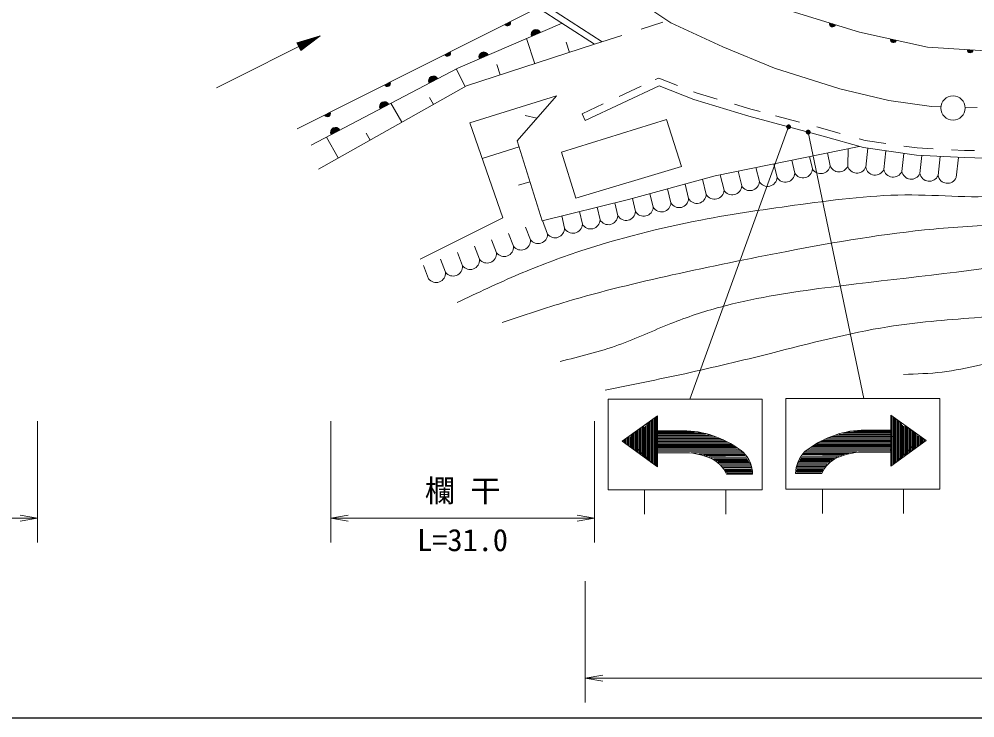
# Model space of a CAD drawing. Units: millimetres, scale not verified. Extents: x 40000 to 680000, y 20000 to 380000.
# Drawn here: x 383770 to 462528, y 205000 to 262568 of the extents above; entities that cross this region are included whole.
import ezdxf
from ezdxf.enums import TextEntityAlignment as Align

# ---------------------------------------------------------------- set-up
doc = ezdxf.new("R2010")
doc.units = ezdxf.units.MM
doc.header["$LTSCALE"] = 1000
doc.linetypes.add('CHAIN', pattern=[18.5, 12, -1.5, 3.5, -1.5])
for name, color, linetype, lineweight in [('M-BGD', 7, 'Continuous', 13), ('M-BMK', 2, 'CHAIN', 13), ('M-BMK-SRVR', 3, 'Continuous', 13), ('M-STR-STR1', 1, 'Continuous', 13), ('M-STR-STR3', 7, 'Continuous', 13), ('M-STR-STRC', 7, 'Continuous', 13), ('M-TTL', 7, 'Continuous', 13), ('M-TTL-BAND', 7, 'Continuous', 25)]:
    doc.layers.add(name, color=color, linetype=linetype, lineweight=lineweight)
doc.styles.add('ＭＳ ゴシック', font='')
doc.styles.get('ＭＳ ゴシック').set_extended_font_data('MS Gothic')

# ---------------------------------------------------------------- blocks, each defined once
blk = doc.blocks.new('filled_dot')
at = {"color": 0, "linetype": 'Continuous', "lineweight": -2, "const_width": 1.25}
blk.add_lwpolyline([(-0.625, 0, 1), (0.625, 0, 1)], format="xyb", close=True, dxfattribs=at)
blk = doc.blocks.new('open_arrow')
at = {"color": 0, "linetype": 'Continuous', "lineweight": -2}
blk.add_lwpolyline([(7.5, 1.25), (0, 0), (7.5, -1.25)], dxfattribs=at)

msp = doc.modelspace()

# ---------------------------------------------------------------- linework, layer by layer
at = {"layer": 'M-BGD'}
for p, q in [((426702, 263991), (431807, 260693)), ((444162, 264232), (453007, 261501)), ((426500, 263508), (406691, 253521)), ((419916, 258536), (428506, 262230)), ((453007, 261501), (458625, 260260)), ((425590, 260976), (426262, 258898)), ((420644, 257080), (431193, 260494)), ((428841, 260674), (429117, 259822)), ((458625, 260260), (465669, 259825)), ((407823, 252186), (419916, 258536)), ((419792, 258471), (420528, 257015)), ((423132, 258827), (423408, 257975)), ((436192, 257582), (436481, 257717)), ((436481, 257717), (438022, 257109)), ((408430, 250205), (420644, 257080)), ((430409, 254213), (436502, 257064)), ((433210, 256186), (435019, 257033)), ((436502, 257064), (439368, 255933)), ((417589, 256120), (417914, 255543)), ((420915, 254010), (428063, 256241)), ((428063, 256241), (424808, 252553)), ((439337, 256590), (439564, 256500)), ((439564, 256500), (441291, 255987)), ((414413, 255647), (415300, 254072)), ((430154, 254756), (431907, 255576)), ((439368, 255933), (443902, 254585)), ((442709, 255565), (444066, 255162)), ((425458, 254640), (426440, 254401)), ((430154, 254756), (430409, 254213)), ((443902, 254585), (450030, 252921)), ((444066, 255162), (444845, 254951)), ((446091, 254612), (448085, 254071)), ((423624, 246201), (420915, 254010)), ((428461, 251604), (437121, 254292)), ((437121, 254292), (438357, 250415)), ((449493, 253689), (450190, 253499)), ((409099, 252856), (410071, 251129)), ((412361, 253177), (412685, 252600)), ((450030, 252921), (453351, 251978)), ((450190, 253499), (451427, 253148)), ((421926, 251095), (424967, 252039)), ((424808, 252553), (426857, 245951)), ((441131, 249662), (452988, 252081)), ((452986, 252705), (453476, 252566)), ((453476, 252566), (455183, 252325)), ((456676, 252113), (457775, 251958)), ((429654, 247808), (428461, 251604)), ((449146, 250231), (448902, 251247)), ((450595, 250491), (450373, 251547)), ((452052, 250464), (452092, 251898)), ((453351, 251978), (457717, 251360)), ((453528, 250361), (453705, 251928)), ((455019, 250192), (455191, 251717)), ((456509, 250024), (456677, 251507)), ((457717, 251360), (461644, 251155)), ((457775, 251958), (459096, 251889)), ((458000, 249856), (458167, 251337)), ((459490, 249688), (459668, 251258)), ((460599, 251811), (461669, 251755)), ((461669, 251755), (462486, 251731)), ((446229, 249530), (445961, 250647)), ((447688, 249881), (447431, 250947)), ((460981, 249520), (461168, 251180)), ((461644, 251155), (465782, 251034)), ((438357, 250415), (429654, 247808)), ((441854, 248478), (441549, 249747)), ((443313, 248829), (443020, 250047)), ((444771, 249179), (444490, 250347)), ((424919, 248883), (425857, 249174)), ((433983, 247704), (441131, 249662)), ((438937, 247777), (438648, 248981)), ((440396, 248128), (440095, 249378)), ((436020, 247076), (435753, 248189)), ((437479, 247426), (437200, 248585)), ((426857, 245951), (433983, 247704)), ((433103, 246375), (432851, 247425)), ((434562, 246725), (434305, 247792)), ((430186, 245673), (429938, 246709)), ((431645, 246024), (431394, 247067)), ((416820, 242791), (423624, 246201)), ((427311, 244849), (426911, 245964)), ((428708, 245359), (428481, 246350)), ((425907, 244388), (425507, 245434)), ((423105, 243317), (422698, 244382)), ((424506, 243852), (424103, 244908)), ((421704, 242781), (421293, 243856)), ((418902, 241709), (418483, 242804)), ((420303, 242245), (419888, 243330)), ((417501, 241174), (417079, 242278))]:
    msp.add_line(p, q, dxfattribs=at)
for centre, radius, start, end in [((424024, 262260), 250, 206.75572, 26.75572), ((424024, 262260), 200, 206.75572, 26.75572), ((424024, 262260), 150, 206.75572, 26.75572), ((424024, 262260), 100, 206.75572, 26.75572), ((424024, 262260), 50, 206.75572, 26.75572), ((426358, 261307), 400, 23.27021, 203.27021), ((426358, 261307), 400, 23.27021, 203.27021), ((426358, 261307), 350, 23.27021, 203.27021), ((426358, 261307), 300, 23.27021, 203.27021), ((426358, 261307), 250, 23.27021, 203.27021), ((426358, 261307), 200, 23.27021, 203.27021), ((450796, 262184), 250, 162.84078, 342.84078), ((450796, 262184), 200, 162.84078, 342.84078), ((450796, 262184), 150, 162.84078, 342.84078), ((450796, 262184), 100, 162.84078, 342.84078), ((450796, 262184), 50, 162.84078, 342.84078), ((426358, 261307), 150, 23.27021, 203.27021), ((426358, 261307), 100, 23.27021, 203.27021), ((426358, 261307), 50, 23.27021, 203.27021), ((455816, 260880), 250, 167.53824, 347.53824), ((455816, 260880), 200, 167.53824, 347.53824), ((455816, 260880), 150, 167.53824, 347.53824), ((455816, 260880), 100, 167.53824, 347.53824), ((455816, 260880), 50, 167.53824, 347.53824), ((462147, 260042), 250, 176.47081, 356.47081), ((462147, 260042), 200, 176.47081, 356.47081), ((462147, 260042), 150, 176.47081, 356.47081), ((462147, 260042), 100, 176.47081, 356.47081), ((462147, 260042), 50, 176.47081, 356.47081), ((419071, 259763), 250, 206.75572, 26.75572), ((419071, 259763), 200, 206.75572, 26.75572), ((419071, 259763), 150, 206.75572, 26.75572), ((419071, 259763), 100, 206.75572, 26.75572), ((419071, 259763), 50, 206.75572, 26.75572), ((422064, 259460), 400, 23.27021, 203.27021), ((422064, 259460), 400, 23.27021, 203.27021), ((422064, 259460), 350, 23.27021, 203.27021), ((422064, 259460), 300, 23.27021, 203.27021), ((422064, 259460), 250, 23.27021, 203.27021), ((422064, 259460), 200, 23.27021, 203.27021), ((422064, 259460), 150, 23.27021, 203.27021), ((422064, 259460), 100, 23.27021, 203.27021), ((422064, 259460), 50, 23.27021, 203.27021), ((417901, 257478), 400, 27.70323, 207.70323), ((417901, 257478), 400, 27.70323, 207.70323), ((417901, 257478), 350, 27.70323, 207.70323), ((417901, 257478), 300, 27.70323, 207.70323), ((417901, 257478), 250, 27.70323, 207.70323), ((417901, 257478), 200, 27.70323, 207.70323), ((417901, 257478), 150, 27.70323, 207.70323), ((417901, 257478), 100, 27.70323, 207.70323), ((414119, 257266), 250, 206.75572, 26.75572), ((414119, 257266), 200, 206.75572, 26.75572), ((414119, 257266), 150, 206.75572, 26.75572), ((414119, 257266), 100, 206.75572, 26.75572), ((414119, 257266), 50, 206.75572, 26.75572), ((417901, 257478), 50, 27.70323, 207.70323), ((413870, 255361), 400, 27.70323, 207.70323), ((413870, 255361), 400, 27.70323, 207.70323), ((413870, 255361), 350, 27.70323, 207.70323), ((413870, 255361), 300, 27.70323, 207.70323), ((413870, 255361), 250, 27.70323, 207.70323), ((413870, 255361), 200, 27.70323, 207.70323), ((413870, 255361), 150, 27.70323, 207.70323), ((413870, 255361), 100, 27.70323, 207.70323), ((413870, 255361), 50, 27.70323, 207.70323), ((409167, 254770), 250, 206.75572, 26.75572), ((409167, 254770), 200, 206.75572, 26.75572), ((409167, 254770), 150, 206.75572, 26.75572), ((409167, 254770), 100, 206.75572, 26.75572), ((409167, 254770), 50, 206.75572, 26.75572), ((409839, 253245), 400, 27.70323, 207.70323), ((409839, 253245), 400, 27.70323, 207.70323), ((409839, 253245), 350, 27.70323, 207.70323), ((409839, 253245), 300, 27.70323, 207.70323), ((409839, 253245), 250, 27.70323, 207.70323), ((409839, 253245), 200, 27.70323, 207.70323), ((409839, 253245), 150, 27.70323, 207.70323), ((409839, 253245), 100, 27.70323, 207.70323), ((409839, 253245), 50, 27.70323, 207.70323), ((449824, 250619), 781, 209.77677, 350.57988), ((451329, 250760), 781, 200.10452, 337.74152), ((452807, 250662), 781, 194.70378, 337.30175), ((446908, 249918), 781, 209.77677, 357.25636), ((448366, 250269), 781, 209.77677, 357.25636), ((454298, 250494), 781, 189.82216, 337.30175), ((455789, 250326), 781, 189.82216, 337.30175), ((457279, 250158), 781, 189.82216, 337.30175), ((458770, 249989), 781, 189.82216, 337.30175), ((460260, 249821), 781, 189.82216, 337.30175), ((443991, 249217), 781, 209.77677, 357.25636), ((445449, 249567), 781, 209.77677, 357.25636), ((439615, 248165), 781, 209.77677, 357.25636), ((441074, 248516), 781, 209.77677, 357.25636), ((442532, 248866), 781, 209.77677, 357.25636), ((436698, 247464), 781, 209.77677, 357.25636), ((438157, 247814), 781, 209.77677, 357.25636), ((433781, 246763), 781, 209.77677, 357.25636), ((435240, 247113), 781, 209.77677, 357.25636), ((430865, 246061), 781, 209.77677, 357.25636), ((432323, 246412), 781, 209.77677, 357.25636), ((427928, 245328), 781, 217.85321, 2.30179), ((429406, 245711), 781, 206.73664, 357.25636), ((425129, 244324), 781, 217.18471, 4.6643), ((426530, 244860), 781, 217.18471, 359.14949), ((423728, 243789), 781, 217.18471, 4.6643), ((420925, 242717), 781, 217.18471, 4.6643), ((422326, 243253), 781, 217.18471, 4.6643), ((419524, 242182), 781, 217.18471, 4.6643), ((418123, 241646), 781, 217.18471, 4.6643)]:
    msp.add_arc(centre, radius, start, end, dxfattribs=at)
for points, knots in [([(419855, 239208), (421545, 240015), (423235, 240823), (424959, 241553), (426603, 242250), (428276, 242876), (429972, 243439), (433234, 244521), (436576, 245367), (439951, 246014), (442679, 246537), (445429, 246929), (448183, 247302), (451218, 247713), (454258, 248100), (457334, 248083), (460246, 248068), (463190, 247690), (466026, 248221), (466653, 248339), (467274, 248500), (467896, 248662)], [0, 0, 0, 0, 1, 1, 1, 2, 2, 2, 3, 3, 3, 4, 4, 4, 5, 5, 5, 6, 6, 6, 7, 7, 7, 7]), ([(423561, 237564), (425341, 238163), (427121, 238763), (428920, 239299), (431778, 240152), (434683, 240847), (437596, 241494), (440733, 242190), (443879, 242831), (447038, 243433), (451046, 244198), (455074, 244902), (459133, 245270), (461255, 245463), (463385, 245563), (465512, 245730), (468183, 245939), (470850, 246252), (473525, 246240), (475038, 246233), (476555, 246123), (478067, 246138), (479359, 246151), (480647, 246255), (481945, 246291), (483655, 246338), (485382, 246266), (487051, 246578), (487696, 246698), (488333, 246876), (488970, 247054)], [0, 0, 0, 0, 1, 1, 1, 2, 2, 2, 3, 3, 3, 4, 4, 4, 5, 5, 5, 6, 6, 6, 7, 7, 7, 8, 8, 8, 9, 9, 9, 10, 10, 10, 10]), ([(428340, 234363), (429969, 234763), (431598, 235164), (433169, 235728), (434621, 236250), (436023, 236912), (437461, 237484), (438800, 238017), (440169, 238473), (441558, 238850), (444207, 239568), (446929, 239996), (449654, 240362), (455154, 241099), (460670, 241581), (466140, 242459), (468236, 242795), (470325, 243190), (472432, 243435), (474404, 243664), (476392, 243762), (478382, 243776), (481966, 243802), (485558, 243557), (489112, 243922), (489857, 243999), (490600, 244102), (491344, 244205)], [0, 0, 0, 0, 1, 1, 1, 2, 2, 2, 3, 3, 3, 4, 4, 4, 5, 5, 5, 6, 6, 6, 7, 7, 7, 8, 8, 8, 9, 9, 9, 9]), ([(432051, 232008), (434242, 232445), (436432, 232881), (438613, 233358), (440980, 233875), (443335, 234440), (445687, 235033), (448898, 235843), (452103, 236707), (455367, 237220), (457721, 237591), (460105, 237779), (462487, 237965), (468595, 238441), (474692, 238896), (480776, 239547), (483102, 239796), (485427, 240074), (487756, 240292), (489492, 240454), (491230, 240583), (492969, 240711), (495096, 240866), (497224, 241020), (499344, 241223), (501906, 241468), (504455, 241785), (507023, 242107), (509238, 242384), (511467, 242665), (513678, 242526), (514905, 242448), (516126, 242242), (517354, 242107), (518653, 241964), (519959, 241902), (521263, 241921), (523616, 241954), (525962, 242251), (528290, 242619), (530107, 242906), (531913, 243236), (533735, 243456), (535309, 243647), (536895, 243755), (538482, 243782), (540816, 243822), (543154, 243687), (545463, 243317), (546968, 243075), (548461, 242734), (549977, 242665), (550750, 242630), (551529, 242666), (552304, 242712), (553837, 242803), (555351, 242934), (556911, 242898), (557746, 242879), (558595, 242812), (559377, 243038), (559820, 243165), (560242, 243387), (560680, 243549), (561442, 243831), (562254, 243932), (563066, 244032)], [0, 0, 0, 0, 1, 1, 1, 2, 2, 2, 3, 3, 3, 4, 4, 4, 5, 5, 5, 6, 6, 6, 7, 7, 7, 8, 8, 8, 9, 9, 9, 10, 10, 10, 11, 11, 11, 12, 12, 12, 13, 13, 13, 14, 14, 14, 15, 15, 15, 16, 16, 16, 17, 17, 17, 18, 18, 18, 19, 19, 19, 20, 20, 20, 21, 21, 21, 22, 22, 22, 22]), ([(563289, 242399), (561621, 242044), (559953, 241688), (558269, 241456), (555693, 241100), (553079, 241031), (550473, 240923), (548151, 240827), (545836, 240700), (543519, 240586), (539307, 240380), (535089, 240217), (530872, 240054), (526227, 239874), (521582, 239694), (516936, 239521), (512999, 239374), (509060, 239233), (505131, 238960), (500303, 238625), (495489, 238091), (490661, 237782), (487047, 237551), (483425, 237446), (479809, 237165), (478684, 237078), (477559, 236974), (476444, 236801), (475269, 236618), (474107, 236360), (472939, 236128), (470605, 235664), (468254, 235308), (465929, 234782), (463903, 234324), (461897, 233737), (459844, 233492), (458787, 233366), (457717, 233331), (456647, 233296)], [0, 0, 0, 0, 1, 1, 1, 2, 2, 2, 3, 3, 3, 4, 4, 4, 5, 5, 5, 6, 6, 6, 7, 7, 7, 8, 8, 8, 9, 9, 9, 10, 10, 10, 11, 11, 11, 12, 12, 12, 13, 13, 13, 13])]:
    msp.add_open_spline(points, degree=3, knots=knots, dxfattribs=at)
at = {"layer": 'M-BMK'}
for p, q in [((433513, 264924), (437486, 262276)), ((437486, 262276), (441752, 260290)), ((441752, 260290), (446019, 258524)), ((446019, 258524), (451389, 256832)), ((451389, 256832), (455435, 255876)), ((455435, 255876), (458966, 255361)), ((458966, 255361), (459730, 255346)), ((461723, 255307), (462718, 255287))]:
    msp.add_line(p, q, dxfattribs=at)
at = {"layer": 'M-BMK-SRVR'}
msp.add_circle((460725, 255244), 1000, dxfattribs=at)
at = {"layer": 'M-STR-STR1'}
for p, q in [((426405, 263587), (431193, 260494)), ((435031, 261736), (436809, 262312)), ((431193, 260494), (433441, 261222))]:
    msp.add_line(p, q, dxfattribs=at)
at = {"layer": 'M-STR-STR3'}
for p, q in [((385296, 229448), (385296, 219448)), ((409446, 229448), (409446, 219448)), ((431193, 229448), (431193, 219448)), ((385296, 221448), (282089, 221448)), ((409446, 221448), (431193, 221448)), ((430409, 216270), (430409, 206270)), ((430409, 208270), (560433, 208270))]:
    msp.add_line(p, q, dxfattribs=at)
at = {"layer": 'M-STR-STRC'}
for p, q in [((447175, 253696), (439052, 231247)), ((448793, 253257), (453376, 231302)), ((432312, 231247), (445002, 231247)), ((432312, 223777), (432312, 231247)), ((445002, 231247), (445002, 223777)), ((459650, 231302), (446960, 231302)), ((446960, 231302), (446960, 223832)), ((459650, 223832), (459650, 231302)), ((436362, 229884), (433451, 227797)), ((435575, 226250), (435575, 229251)), ((435665, 226185), (435665, 229341)), ((435755, 226119), (435755, 229431)), ((435845, 226054), (435845, 229521)), ((435935, 225988), (435935, 229578)), ((436025, 225923), (436025, 229643)), ((436115, 225857), (436115, 229707)), ((436205, 225791), (436205, 229772)), ((436295, 225726), (436295, 229836)), ((436362, 225677), (436362, 229884)), ((455600, 229940), (458511, 227852)), ((455600, 225732), (455600, 229940)), ((455667, 225781), (455667, 229891)), ((455757, 225847), (455757, 229827)), ((455847, 225912), (455847, 229762)), ((455937, 225978), (455937, 229698)), ((456027, 226043), (456027, 229633)), ((456117, 226109), (456117, 229576)), ((456207, 226174), (456207, 229486)), ((456297, 226240), (456297, 229396)), ((456387, 226305), (456387, 229306)), ((456477, 226371), (456477, 229216)), ((434406, 227101), (434406, 228482)), ((434496, 227036), (434496, 228547)), ((434586, 226970), (434586, 228611)), ((434676, 226905), (434676, 228676)), ((434766, 226839), (434766, 228740)), ((434856, 226774), (434856, 228805)), ((434946, 226708), (434946, 228869)), ((435036, 226642), (435036, 228934)), ((435125, 226578), (435125, 228997)), ((435215, 226513), (435215, 229062)), ((435305, 226590), (435305, 228981)), ((435395, 226500), (435395, 229071)), ((435485, 226316), (435485, 229161)), ((436353, 228570), (439405, 228570)), ((436353, 228480), (440045, 228480)), ((436353, 228405), (440318, 228390)), ((436357, 228656), (438793, 228656)), ((455609, 228460), (451644, 228445)), ((455609, 228535), (451917, 228535)), ((455609, 228625), (452557, 228625)), ((455605, 228711), (453169, 228711)), ((456567, 226555), (456567, 229126)), ((456657, 226645), (456657, 229036)), ((456747, 226568), (456747, 229117)), ((456837, 226633), (456837, 229052)), ((456926, 226698), (456926, 228989)), ((457016, 226763), (457016, 228925)), ((457106, 226829), (457106, 228860)), ((457196, 226894), (457196, 228796)), ((457286, 226960), (457286, 228731)), ((457376, 227025), (457376, 228666)), ((457466, 227091), (457466, 228602)), ((457556, 227156), (457556, 228537)), ((457646, 227280), (457646, 228445)), ((436362, 225677), (433451, 227797)), ((433596, 227713), (433596, 227881)), ((433686, 227661), (433686, 227933)), ((433776, 227609), (433776, 227985)), ((433866, 227557), (433866, 228037)), ((433866, 227557), (433866, 228037)), ((433956, 227505), (433956, 228089)), ((434046, 227401), (434046, 228141)), ((434136, 227324), (434136, 228193)), ((434226, 227274), (434226, 228296)), ((434316, 227225), (434316, 228390)), ((436249, 228121), (441262, 228119)), ((436293, 228300), (440619, 228316)), ((436323, 227627), (442316, 227601)), ((436338, 228016), (441523, 228016)), ((436338, 228016), (441523, 228016)), ((436353, 228226), (440949, 228226)), ((436368, 227806), (441969, 227791)), ((436398, 227911), (441804, 227904)), ((436398, 227702), (442140, 227702)), ((455639, 227682), (449646, 227656)), ((455564, 227757), (449822, 227757)), ((455594, 227862), (449993, 227846)), ((455564, 227966), (450158, 227960)), ((455624, 228071), (450439, 228071)), ((455624, 228071), (450439, 228071)), ((455714, 228176), (450700, 228174)), ((455609, 228281), (451013, 228281)), ((455669, 228356), (451343, 228371)), ((455600, 225732), (458511, 227852)), ((457736, 227329), (457736, 228351)), ((457826, 227379), (457826, 228248)), ((457916, 227456), (457916, 228196)), ((458006, 227561), (458006, 228144)), ((458096, 227613), (458096, 228092)), ((458096, 227613), (458096, 228092)), ((458186, 227665), (458186, 228040)), ((458276, 227716), (458276, 227988)), ((458366, 227768), (458366, 227936)), ((435831, 226064), (434586, 227308)), ((435831, 226064), (434586, 227308)), ((436323, 227522), (442466, 227511)), ((436353, 226938), (443310, 226925)), ((436362, 226837), (438763, 226841)), ((436368, 227193), (442895, 227178)), ((436398, 227357), (442745, 227357)), ((436398, 227268), (442880, 227268)), ((436413, 227447), (442583, 227439)), ((436413, 227088), (443075, 227118)), ((436413, 226998), (443181, 227032)), ((439153, 226826), (443460, 226833)), ((452809, 226881), (448502, 226889)), ((455609, 226993), (448652, 226980)), ((455549, 227053), (448781, 227088)), ((455549, 227143), (448888, 227173)), ((455594, 227248), (449067, 227233)), ((455564, 227323), (449082, 227323)), ((455564, 227412), (449217, 227412)), ((455549, 227502), (449379, 227494)), ((455639, 227577), (449496, 227566)), ((455600, 226892), (453199, 226896)), ((456131, 226119), (457376, 227363)), ((456131, 226119), (457376, 227363)), ((439811, 226729), (443565, 226718)), ((440185, 226654), (443628, 226654)), ((440395, 226564), (443584, 226609)), ((440635, 226489), (443673, 226519)), ((440810, 226436), (443823, 226405)), ((440934, 226384), (443794, 226414)), ((441009, 226310), (443748, 226339)), ((441009, 226265), (443853, 226265)), ((441218, 226175), (443868, 226190)), ((441326, 226040), (443976, 226024)), ((441372, 226106), (443928, 226100)), ((450637, 226096), (447986, 226080)), ((450590, 226161), (448034, 226155)), ((450744, 226230), (448094, 226245)), ((450953, 226320), (448109, 226320)), ((451152, 226491), (448139, 226460)), ((451028, 226439), (448168, 226469)), ((450953, 226365), (448214, 226395)), ((451328, 226544), (448289, 226574)), ((451777, 226709), (448334, 226709)), ((451567, 226619), (448379, 226664)), ((452151, 226784), (448398, 226774)), ((441514, 225949), (444018, 225935)), ((441624, 225854), (444085, 225845)), ((441672, 225756), (444050, 225742)), ((441714, 225651), (444107, 225651)), ((441824, 225503), (444173, 225471)), ((441847, 225591), (444138, 225562)), ((441937, 225426), (444093, 225411)), ((441945, 225307), (444167, 225292)), ((441952, 225351), (444182, 225381)), ((450010, 225407), (447780, 225437)), ((450138, 225558), (447790, 225526)), ((450017, 225362), (447795, 225347)), ((449969, 225271), (447795, 225287)), ((450115, 225646), (447824, 225617)), ((450248, 225706), (447855, 225706)), ((450025, 225481), (447870, 225466)), ((450339, 225909), (447877, 225900)), ((450290, 225811), (447912, 225797)), ((450448, 226004), (447944, 225990)), ((441993, 225216), (444167, 225232)), ((442054, 225085), (442287, 225085)), ((442102, 225157), (444137, 225142)), ((444212, 225085), (442209, 225085)), ((447750, 225140), (449753, 225140)), ((449861, 225212), (447825, 225197)), ((449908, 225140), (449675, 225140)), ((441968, 223777), (432312, 223777)), ((435312, 223777), (435312, 221777)), ((441853, 223777), (442469, 223777)), ((442002, 223777), (442002, 221777)), ((445002, 223777), (442282, 223777)), ((446960, 223832), (449680, 223832)), ((450109, 223832), (449493, 223832)), ((449960, 223832), (449960, 221832)), ((449995, 223832), (459650, 223832)), ((456650, 223832), (456650, 221832))]:
    msp.add_line(p, q, dxfattribs=at)
for centre, radius, start, end in [((438407, 220702), 7964, 50.86138, 87.22148), ((453555, 220757), 7964, 92.77852, 129.13862), ((438629, 221683), 5159, 65.67449, 88.51057), ((441706, 225063), 2506, 0.51322, 46.4217), ((450256, 225118), 2506, 133.5783, 179.48678), ((453333, 221738), 5159, 91.48943, 114.32551), ((439765, 224094), 2495, 23.40864, 66.62803), ((452198, 224149), 2495, 113.37197, 156.59136)]:
    msp.add_arc(centre, radius, start, end, dxfattribs=at)
at = {"layer": 'M-TTL'}
for p, q in [((400045, 256908), (408585, 261178)), ((408585, 261178), (406668, 260608)), ((408585, 261178), (406979, 259987)), ((406979, 260700), (407239, 260180)), ((407028, 260715), (407280, 260210)), ((407077, 260729), (407321, 260240)), ((407125, 260744), (407362, 260271)), ((407174, 260758), (407403, 260301)), ((407223, 260773), (407443, 260331)), ((407271, 260787), (407484, 260361)), ((407320, 260802), (407525, 260392)), ((407369, 260816), (407566, 260422)), ((407417, 260831), (407606, 260452)), ((407466, 260845), (407647, 260482)), ((407515, 260860), (407688, 260513)), ((407563, 260874), (407729, 260543)), ((407612, 260888), (407770, 260573)), ((407660, 260903), (407810, 260603)), ((407709, 260917), (407851, 260634)), ((407758, 260932), (407892, 260664)), ((407806, 260946), (407933, 260694)), ((407855, 260961), (407973, 260724)), ((407904, 260975), (408014, 260755)), ((407952, 260990), (408055, 260785)), ((408001, 261004), (408096, 260815)), ((408050, 261019), (408137, 260845)), ((408098, 261033), (408177, 260876)), ((408147, 261048), (408218, 260906)), ((408196, 261062), (408259, 260936)), ((408244, 261077), (408300, 260966)), ((408293, 261091), (408340, 260997)), ((408342, 261106), (408381, 261027)), ((408390, 261120), (408422, 261057)), ((408439, 261135), (408463, 261087)), ((408488, 261149), (408504, 261118)), ((408536, 261164), (408544, 261148)), ((406668, 260608), (406979, 259987)), ((406687, 260613), (406995, 259998)), ((406736, 260628), (407036, 260029)), ((406785, 260642), (407076, 260059)), ((406833, 260657), (407117, 260089)), ((406882, 260671), (407158, 260119)), ((406931, 260686), (407199, 260150))]:
    msp.add_line(p, q, dxfattribs=at)
at = {"layer": 'M-TTL-BAND'}
msp.add_line((40000, 205000), (579000, 205000), dxfattribs=at)

# ---------------------------------------------------------------- block references
at = {"layer": 'M-STR-STR3', "xscale": 193, "yscale": 193, "rotation": 180}
for p in [(385296, 221448), (431193, 221448)]:
    msp.add_blockref('open_arrow', p, dxfattribs=at)
at = {"layer": 'M-STR-STR3', "xscale": 193, "yscale": 193}
for p in [(409446, 221448), (430409, 208270)]:
    msp.add_blockref('open_arrow', p, dxfattribs=at)
at = {"layer": 'M-STR-STRC', "xscale": 160, "yscale": 160}
for p, rotation in [((447175, 253696), 250.1), ((448793, 253257), 281.8)]:
    msp.add_blockref('filled_dot', p, dxfattribs=dict(at, rotation=rotation))

# ---------------------------------------------------------------- texts
at = {"layer": 'M-STR-STR3', "style": 'ＭＳ ゴシック'}
for s, p in [('欄 干', (417195, 222244)), ('L=31.0', (416570, 218186))]:
    msp.add_text(s, height=1833, dxfattribs=at).set_placement(p, align=Align.BOTTOM_LEFT)

doc.saveas('drawing.dxf')
